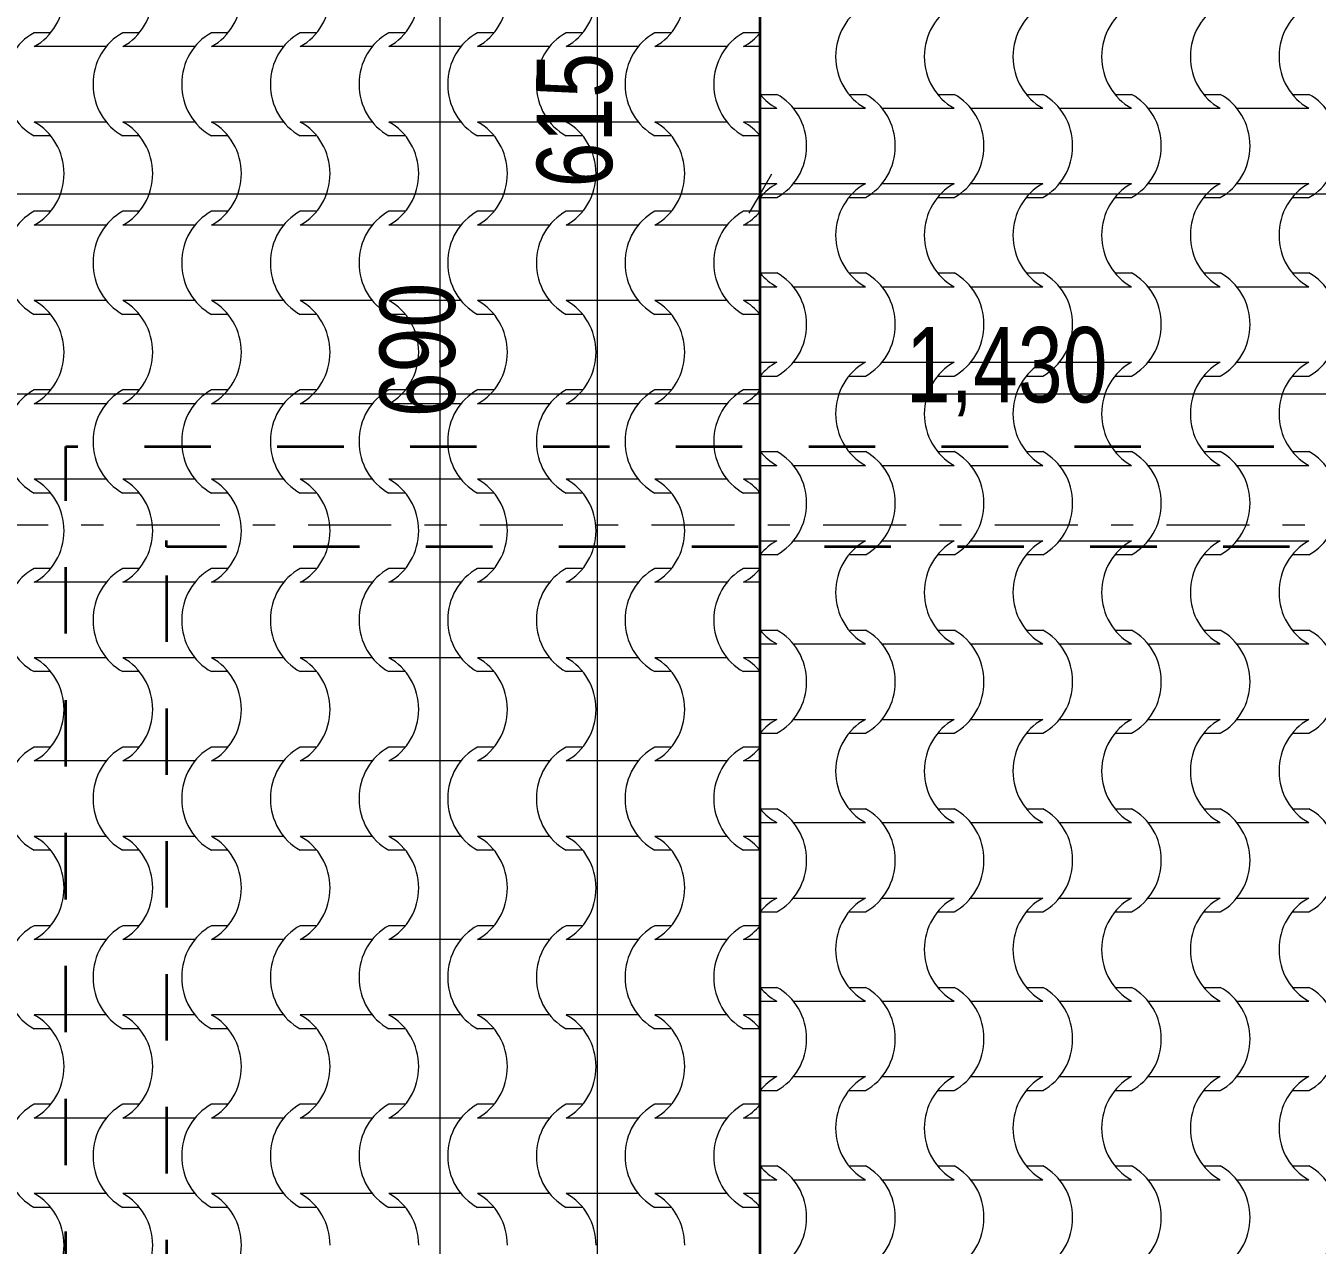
# Model space of a CAD drawing. Extents: x 1230 to 300706, y -1407 to 36108.
# Drawn here: x 244999 to 247057, y 9078 to 11020 of the extents above; entities that cross this region are included whole.
import ezdxf

# ---------------------------------------------------------------- set-up
doc = ezdxf.new("R2010")
doc.units = 0
doc.header["$LTSCALE"] = 5
doc.header["$MEASUREMENT"] = 0
doc.set_wipeout_variables(frame=1)
for name, pattern in [('- Двойно прекъснати линии', [1093.611073, 529.166651, -211.666656, 141.111112, -211.666656]), ('- Прекъснати линия', [423.333333, 211.666667, -211.666667]), ('Wipeout_Contour', [100000, 0, -100000])]:
    doc.linetypes.add(name, pattern=pattern)
for name, color, linetype, lineweight in [('1', 255, 'Continuous', 13), ('102', 254, 'Continuous', 15), ('41', 7, 'Continuous', 35), ('85', 254, 'Continuous', 20)]:
    doc.layers.add(name, color=color, linetype=linetype, lineweight=lineweight)
doc.layers.add('65', color=7, linetype='Continuous', lineweight=20, true_color=0x4e4e4e)
doc.styles.add('GENERATED_STYLE_6', font='Cambria Math.ttf')

# ---------------------------------------------------------------- blocks, each defined once
blk = doc.blocks.new('*X43')
at = {"layer": '102', "color": 254, "linetype": 'Continuous', "lineweight": 15}
for p, q in [((185.768, 175.675), (185.241, 175.675)), ((188.593, 175.675), (188.067, 175.675)), ((191.419, 175.675), (190.892, 175.675)), ((194.244, 175.675), (193.717, 175.675)), ((197.07, 175.675), (196.543, 175.675)), ((199.895, 175.675), (199.368, 175.675)), ((202.72, 175.675), (202.194, 175.675)), ((205.546, 175.675), (205.019, 175.675)), ((208.371, 175.675), (207.844, 175.675)), ((186.387, 175.235), (185.241, 175.235)), ((187.533, 175.235), (186.387, 175.235)), ((189.212, 175.235), (188.067, 175.235)), ((190.358, 175.235), (189.212, 175.235)), ((192.038, 175.235), (190.892, 175.235)), ((193.184, 175.235), (192.038, 175.235)), ((194.863, 175.235), (193.717, 175.235)), ((196.009, 175.235), (194.863, 175.235)), ((197.689, 175.235), (196.543, 175.235)), ((198.835, 175.235), (197.689, 175.235)), ((200.514, 175.235), (199.368, 175.235)), ((201.66, 175.235), (200.514, 175.235)), ((203.339, 175.235), (202.194, 175.235)), ((204.485, 175.235), (203.339, 175.235)), ((206.165, 175.235), (205.019, 175.235)), ((207.311, 175.235), (206.165, 175.235)), ((208.371, 175.235), (207.844, 175.235)), ((186.387, 172.83), (185.241, 172.83)), ((187.533, 172.83), (186.387, 172.83)), ((189.212, 172.83), (188.067, 172.83)), ((190.358, 172.83), (189.212, 172.83)), ((192.038, 172.83), (190.892, 172.83)), ((193.184, 172.83), (192.038, 172.83)), ((194.863, 172.83), (193.717, 172.83)), ((196.009, 172.83), (194.863, 172.83)), ((197.689, 172.83), (196.543, 172.83)), ((198.835, 172.83), (197.689, 172.83)), ((200.514, 172.83), (199.368, 172.83)), ((201.66, 172.83), (200.514, 172.83)), ((203.339, 172.83), (202.194, 172.83)), ((204.485, 172.83), (203.339, 172.83)), ((206.165, 172.83), (205.019, 172.83)), ((207.311, 172.83), (206.165, 172.83)), ((208.371, 172.83), (207.844, 172.83)), ((185.768, 172.39), (185.241, 172.39)), ((188.593, 172.39), (188.067, 172.39)), ((191.419, 172.39), (190.892, 172.39)), ((194.244, 172.39), (193.717, 172.39)), ((197.07, 172.39), (196.543, 172.39)), ((199.895, 172.39), (199.368, 172.39)), ((202.72, 172.39), (202.194, 172.39)), ((205.546, 172.39), (205.019, 172.39)), ((208.371, 172.39), (207.844, 172.39)), ((185.768, 169.985), (185.241, 169.985)), ((188.593, 169.985), (188.067, 169.985)), ((191.419, 169.985), (190.892, 169.985)), ((194.244, 169.985), (193.717, 169.985)), ((197.07, 169.985), (196.543, 169.985)), ((199.895, 169.985), (199.368, 169.985)), ((202.72, 169.985), (202.194, 169.985)), ((205.546, 169.985), (205.019, 169.985)), ((208.371, 169.985), (207.844, 169.985)), ((186.387, 169.545), (185.241, 169.545)), ((187.533, 169.545), (186.387, 169.545)), ((189.212, 169.545), (188.067, 169.545)), ((190.358, 169.545), (189.212, 169.545)), ((192.038, 169.545), (190.892, 169.545)), ((193.184, 169.545), (192.038, 169.545)), ((194.863, 169.545), (193.717, 169.545)), ((196.009, 169.545), (194.863, 169.545)), ((197.689, 169.545), (196.543, 169.545)), ((198.835, 169.545), (197.689, 169.545)), ((200.514, 169.545), (199.368, 169.545)), ((201.66, 169.545), (200.514, 169.545)), ((203.339, 169.545), (202.194, 169.545)), ((204.485, 169.545), (203.339, 169.545)), ((206.165, 169.545), (205.019, 169.545)), ((207.311, 169.545), (206.165, 169.545)), ((208.371, 169.545), (207.844, 169.545)), ((186.387, 167.14), (185.241, 167.14)), ((187.533, 167.14), (186.387, 167.14)), ((189.212, 167.14), (188.067, 167.14)), ((190.358, 167.14), (189.212, 167.14)), ((192.038, 167.14), (190.892, 167.14)), ((193.184, 167.14), (192.038, 167.14)), ((194.863, 167.14), (193.717, 167.14)), ((196.009, 167.14), (194.863, 167.14)), ((197.689, 167.14), (196.543, 167.14)), ((198.835, 167.14), (197.689, 167.14)), ((200.514, 167.14), (199.368, 167.14)), ((201.66, 167.14), (200.514, 167.14)), ((203.339, 167.14), (202.194, 167.14)), ((204.485, 167.14), (203.339, 167.14)), ((206.165, 167.14), (205.019, 167.14)), ((207.311, 167.14), (206.165, 167.14)), ((208.371, 167.14), (207.844, 167.14)), ((185.768, 166.7), (185.241, 166.7)), ((188.593, 166.7), (188.067, 166.7)), ((191.419, 166.7), (190.892, 166.7)), ((194.244, 166.7), (193.717, 166.7)), ((197.07, 166.7), (196.543, 166.7)), ((199.895, 166.7), (199.368, 166.7)), ((202.72, 166.7), (202.194, 166.7)), ((205.546, 166.7), (205.019, 166.7)), ((208.371, 166.7), (207.844, 166.7)), ((185.768, 164.295), (185.241, 164.295)), ((188.593, 164.295), (188.067, 164.295)), ((191.419, 164.295), (190.892, 164.295)), ((194.244, 164.295), (193.717, 164.295)), ((197.07, 164.295), (196.543, 164.295)), ((199.895, 164.295), (199.368, 164.295)), ((202.72, 164.295), (202.194, 164.295)), ((205.546, 164.295), (205.019, 164.295)), ((208.371, 164.295), (207.844, 164.295)), ((186.387, 163.855), (185.241, 163.855)), ((187.533, 163.855), (186.387, 163.855)), ((189.212, 163.855), (188.067, 163.855)), ((190.358, 163.855), (189.212, 163.855)), ((192.038, 163.855), (190.892, 163.855)), ((193.184, 163.855), (192.038, 163.855)), ((194.863, 163.855), (193.717, 163.855)), ((196.009, 163.855), (194.863, 163.855)), ((197.689, 163.855), (196.543, 163.855)), ((198.835, 163.855), (197.689, 163.855)), ((200.514, 163.855), (199.368, 163.855)), ((201.66, 163.855), (200.514, 163.855)), ((203.339, 163.855), (202.194, 163.855)), ((204.485, 163.855), (203.339, 163.855)), ((206.165, 163.855), (205.019, 163.855)), ((207.311, 163.855), (206.165, 163.855)), ((208.371, 163.855), (207.844, 163.855)), ((186.387, 161.451), (185.241, 161.451)), ((187.533, 161.451), (186.387, 161.451)), ((189.212, 161.451), (188.067, 161.451)), ((190.358, 161.451), (189.212, 161.451)), ((192.038, 161.451), (190.892, 161.451)), ((193.184, 161.451), (192.038, 161.451)), ((194.863, 161.451), (193.717, 161.451)), ((196.009, 161.451), (194.863, 161.451)), ((197.689, 161.451), (196.543, 161.451)), ((198.835, 161.451), (197.689, 161.451)), ((200.514, 161.451), (199.368, 161.451)), ((201.66, 161.451), (200.514, 161.451)), ((203.339, 161.451), (202.194, 161.451)), ((204.485, 161.451), (203.339, 161.451)), ((206.165, 161.451), (205.019, 161.451)), ((207.311, 161.451), (206.165, 161.451)), ((208.371, 161.451), (207.844, 161.451)), ((185.768, 161.011), (185.241, 161.011)), ((188.593, 161.011), (188.067, 161.011)), ((191.419, 161.011), (190.892, 161.011)), ((194.244, 161.011), (193.717, 161.011)), ((197.07, 161.011), (196.543, 161.011)), ((199.895, 161.011), (199.368, 161.011)), ((202.72, 161.011), (202.194, 161.011)), ((205.546, 161.011), (205.019, 161.011)), ((208.371, 161.011), (207.844, 161.011)), ((185.768, 158.606), (185.241, 158.606)), ((188.593, 158.606), (188.067, 158.606)), ((191.419, 158.606), (190.892, 158.606)), ((194.244, 158.606), (193.717, 158.606)), ((197.07, 158.606), (196.543, 158.606)), ((199.895, 158.606), (199.368, 158.606)), ((202.72, 158.606), (202.194, 158.606)), ((205.546, 158.606), (205.019, 158.606)), ((208.371, 158.606), (207.844, 158.606)), ((186.387, 158.166), (185.241, 158.166)), ((187.533, 158.166), (186.387, 158.166)), ((189.212, 158.166), (188.067, 158.166)), ((190.358, 158.166), (189.212, 158.166)), ((192.038, 158.166), (190.892, 158.166)), ((193.184, 158.166), (192.038, 158.166)), ((194.863, 158.166), (193.717, 158.166)), ((196.009, 158.166), (194.863, 158.166)), ((197.689, 158.166), (196.543, 158.166)), ((198.835, 158.166), (197.689, 158.166)), ((200.514, 158.166), (199.368, 158.166)), ((201.66, 158.166), (200.514, 158.166)), ((203.339, 158.166), (202.194, 158.166)), ((204.485, 158.166), (203.339, 158.166)), ((206.165, 158.166), (205.019, 158.166)), ((207.311, 158.166), (206.165, 158.166)), ((208.371, 158.166), (207.844, 158.166)), ((186.387, 155.761), (185.241, 155.761)), ((187.533, 155.761), (186.387, 155.761)), ((189.212, 155.761), (188.067, 155.761)), ((190.358, 155.761), (189.212, 155.761)), ((192.038, 155.761), (190.892, 155.761)), ((193.184, 155.761), (192.038, 155.761)), ((194.863, 155.761), (193.717, 155.761)), ((196.009, 155.761), (194.863, 155.761)), ((197.689, 155.761), (196.543, 155.761)), ((198.835, 155.761), (197.689, 155.761)), ((200.514, 155.761), (199.368, 155.761)), ((201.66, 155.761), (200.514, 155.761)), ((203.339, 155.761), (202.194, 155.761)), ((204.485, 155.761), (203.339, 155.761)), ((206.165, 155.761), (205.019, 155.761)), ((207.311, 155.761), (206.165, 155.761)), ((208.371, 155.761), (207.844, 155.761)), ((185.768, 155.321), (185.241, 155.321)), ((188.593, 155.321), (188.067, 155.321)), ((191.419, 155.321), (190.892, 155.321)), ((194.244, 155.321), (193.717, 155.321)), ((197.07, 155.321), (196.543, 155.321)), ((199.895, 155.321), (199.368, 155.321)), ((202.72, 155.321), (202.194, 155.321)), ((205.546, 155.321), (205.019, 155.321)), ((208.371, 155.321), (207.844, 155.321)), ((185.768, 152.916), (185.241, 152.916)), ((188.593, 152.916), (188.067, 152.916)), ((191.419, 152.916), (190.892, 152.916)), ((194.244, 152.916), (193.717, 152.916)), ((197.07, 152.916), (196.543, 152.916)), ((199.895, 152.916), (199.368, 152.916)), ((202.72, 152.916), (202.194, 152.916)), ((205.546, 152.916), (205.019, 152.916)), ((208.371, 152.916), (207.844, 152.916)), ((186.387, 152.476), (185.241, 152.476)), ((187.533, 152.476), (186.387, 152.476)), ((189.212, 152.476), (188.067, 152.476)), ((190.358, 152.476), (189.212, 152.476)), ((192.038, 152.476), (190.892, 152.476)), ((193.184, 152.476), (192.038, 152.476)), ((194.863, 152.476), (193.717, 152.476)), ((196.009, 152.476), (194.863, 152.476)), ((197.689, 152.476), (196.543, 152.476)), ((198.835, 152.476), (197.689, 152.476)), ((200.514, 152.476), (199.368, 152.476)), ((201.66, 152.476), (200.514, 152.476)), ((203.339, 152.476), (202.194, 152.476)), ((204.485, 152.476), (203.339, 152.476)), ((206.165, 152.476), (205.019, 152.476)), ((207.311, 152.476), (206.165, 152.476)), ((208.371, 152.476), (207.844, 152.476)), ((186.387, 150.071), (185.241, 150.071)), ((187.533, 150.071), (186.387, 150.071)), ((189.212, 150.071), (188.067, 150.071)), ((190.358, 150.071), (189.212, 150.071)), ((192.038, 150.071), (190.892, 150.071)), ((193.184, 150.071), (192.038, 150.071)), ((194.863, 150.071), (193.717, 150.071)), ((196.009, 150.071), (194.863, 150.071)), ((197.689, 150.071), (196.543, 150.071)), ((198.835, 150.071), (197.689, 150.071)), ((200.514, 150.071), (199.368, 150.071)), ((201.66, 150.071), (200.514, 150.071)), ((203.339, 150.071), (202.194, 150.071)), ((204.485, 150.071), (203.339, 150.071)), ((206.165, 150.071), (205.019, 150.071)), ((207.311, 150.071), (206.165, 150.071)), ((208.371, 150.071), (207.844, 150.071)), ((185.768, 149.631), (185.241, 149.631)), ((188.593, 149.631), (188.067, 149.631)), ((191.419, 149.631), (190.892, 149.631)), ((194.244, 149.631), (193.717, 149.631)), ((197.07, 149.631), (196.543, 149.631)), ((199.895, 149.631), (199.368, 149.631)), ((202.72, 149.631), (202.194, 149.631)), ((205.546, 149.631), (205.019, 149.631)), ((208.371, 149.631), (207.844, 149.631)), ((185.768, 147.227), (185.241, 147.227)), ((188.593, 147.227), (188.067, 147.227)), ((191.419, 147.227), (190.892, 147.227)), ((194.244, 147.227), (193.717, 147.227)), ((197.07, 147.227), (196.543, 147.227)), ((199.895, 147.227), (199.368, 147.227)), ((202.72, 147.227), (202.194, 147.227)), ((205.546, 147.227), (205.019, 147.227)), ((208.371, 147.227), (207.844, 147.227)), ((186.387, 146.787), (185.241, 146.787)), ((187.533, 146.787), (186.387, 146.787)), ((189.212, 146.787), (188.067, 146.787)), ((190.358, 146.787), (189.212, 146.787)), ((192.038, 146.787), (190.892, 146.787)), ((193.184, 146.787), (192.038, 146.787)), ((194.863, 146.787), (193.717, 146.787)), ((196.009, 146.787), (194.863, 146.787)), ((197.689, 146.787), (196.543, 146.787)), ((198.835, 146.787), (197.689, 146.787)), ((200.514, 146.787), (199.368, 146.787)), ((201.66, 146.787), (200.514, 146.787)), ((203.339, 146.787), (202.194, 146.787)), ((204.485, 146.787), (203.339, 146.787)), ((206.165, 146.787), (205.019, 146.787)), ((207.311, 146.787), (206.165, 146.787)), ((208.371, 146.787), (207.844, 146.787)), ((186.387, 144.382), (185.241, 144.382)), ((187.533, 144.382), (186.387, 144.382)), ((189.212, 144.382), (188.067, 144.382)), ((190.358, 144.382), (189.212, 144.382)), ((192.038, 144.382), (190.892, 144.382)), ((193.184, 144.382), (192.038, 144.382)), ((194.863, 144.382), (193.717, 144.382)), ((196.009, 144.382), (194.863, 144.382)), ((197.689, 144.382), (196.543, 144.382)), ((198.835, 144.382), (197.689, 144.382)), ((200.514, 144.382), (199.368, 144.382)), ((201.66, 144.382), (200.514, 144.382)), ((203.339, 144.382), (202.194, 144.382)), ((204.485, 144.382), (203.339, 144.382)), ((206.165, 144.382), (205.019, 144.382)), ((207.311, 144.382), (206.165, 144.382)), ((208.371, 144.382), (207.844, 144.382)), ((185.768, 143.942), (185.241, 143.942)), ((188.593, 143.942), (188.067, 143.942)), ((191.419, 143.942), (190.892, 143.942)), ((194.244, 143.942), (193.717, 143.942)), ((197.07, 143.942), (196.543, 143.942)), ((199.895, 143.942), (199.368, 143.942)), ((202.72, 143.942), (202.194, 143.942)), ((205.546, 143.942), (205.019, 143.942)), ((208.371, 143.942), (207.844, 143.942)), ((185.768, 141.537), (185.241, 141.537)), ((188.593, 141.537), (188.067, 141.537)), ((191.419, 141.537), (190.892, 141.537)), ((194.244, 141.537), (193.717, 141.537)), ((197.07, 141.537), (196.543, 141.537)), ((199.895, 141.537), (199.368, 141.537)), ((202.72, 141.537), (202.194, 141.537)), ((205.546, 141.537), (205.019, 141.537)), ((208.371, 141.537), (207.844, 141.537)), ((186.387, 141.097), (185.241, 141.097)), ((187.533, 141.097), (186.387, 141.097)), ((189.212, 141.097), (188.067, 141.097)), ((190.358, 141.097), (189.212, 141.097)), ((192.038, 141.097), (190.892, 141.097)), ((193.184, 141.097), (192.038, 141.097)), ((194.863, 141.097), (193.717, 141.097)), ((196.009, 141.097), (194.863, 141.097)), ((197.689, 141.097), (196.543, 141.097)), ((198.835, 141.097), (197.689, 141.097)), ((200.514, 141.097), (199.368, 141.097)), ((201.66, 141.097), (200.514, 141.097)), ((203.339, 141.097), (202.194, 141.097)), ((204.485, 141.097), (203.339, 141.097)), ((206.165, 141.097), (205.019, 141.097)), ((207.311, 141.097), (206.165, 141.097)), ((208.371, 141.097), (207.844, 141.097)), ((186.387, 138.692), (185.241, 138.692)), ((187.533, 138.692), (186.387, 138.692)), ((189.212, 138.692), (188.067, 138.692)), ((190.358, 138.692), (189.212, 138.692)), ((192.038, 138.692), (190.892, 138.692)), ((193.184, 138.692), (192.038, 138.692)), ((194.863, 138.692), (193.717, 138.692)), ((196.009, 138.692), (194.863, 138.692)), ((197.689, 138.692), (196.543, 138.692)), ((198.835, 138.692), (197.689, 138.692)), ((200.514, 138.692), (199.368, 138.692)), ((201.66, 138.692), (200.514, 138.692)), ((203.339, 138.692), (202.194, 138.692)), ((204.485, 138.692), (203.339, 138.692)), ((206.165, 138.692), (205.019, 138.692)), ((207.311, 138.692), (206.165, 138.692)), ((208.371, 138.692), (207.844, 138.692)), ((185.768, 138.252), (185.241, 138.252)), ((188.593, 138.252), (188.067, 138.252)), ((191.419, 138.252), (190.892, 138.252)), ((194.244, 138.252), (193.717, 138.252)), ((197.07, 138.252), (196.543, 138.252)), ((199.895, 138.252), (199.368, 138.252)), ((202.72, 138.252), (202.194, 138.252)), ((205.546, 138.252), (205.019, 138.252)), ((208.371, 138.252), (207.844, 138.252))]:
    blk.add_line(p, q, dxfattribs=at)
for centre, major_axis, start_param, end_param in [((184.453, 176.883), (0, 1.849), 3.612631, 4.709413), ((187.278, 176.883), (0, 1.849), 3.612631, 4.709413), ((190.103, 176.883), (0, 1.849), 3.612631, 4.709413), ((192.929, 176.883), (0, 1.849), 3.612631, 4.709413), ((195.754, 176.883), (0, 1.849), 3.612631, 4.709413), ((198.58, 176.883), (0, 1.849), 3.612631, 4.709413), ((201.405, 176.883), (0, 1.849), 3.612631, 4.709413), ((204.23, 176.883), (0, 1.849), 3.612631, 4.709413), ((186.018, 174.032), (0, 1.839), 0.466079, 2.675513), ((188.843, 174.032), (0, 1.839), 0.466079, 2.675513), ((191.668, 174.032), (0, 1.839), 0.466079, 2.675513), ((194.494, 174.032), (0, 1.839), 0.466079, 2.675513), ((197.319, 174.032), (0, 1.839), 0.466079, 2.675513), ((200.145, 174.032), (0, 1.839), 0.466079, 2.675513), ((202.97, 174.032), (0, 1.839), 0.466079, 2.675513), ((205.795, 174.032), (0, 1.839), 0.466079, 2.675513), ((208.621, 174.032), (0, 1.839), 0.466079, 2.675513), ((207.056, 176.883), (0, 1.849), 3.612631, 4.000333), ((184.453, 171.182), (0, 1.849), 4.715365, 5.812147), ((187.278, 171.182), (0, 1.849), 4.715365, 5.812147), ((190.103, 171.182), (0, 1.849), 4.715365, 5.812147), ((192.929, 171.182), (0, 1.849), 4.715365, 5.812147), ((195.754, 171.182), (0, 1.849), 4.715365, 5.812147), ((198.58, 171.182), (0, 1.849), 4.715365, 5.812147), ((201.405, 171.182), (0, 1.849), 4.715365, 5.812147), ((204.23, 171.182), (0, 1.849), 4.715365, 5.812147), ((207.056, 171.182), (0, 1.849), 5.424445, 5.812147), ((184.453, 171.193), (0, 1.849), 3.612631, 4.709413), ((187.278, 171.193), (0, 1.849), 3.612631, 4.709413), ((190.103, 171.193), (0, 1.849), 3.612631, 4.709413), ((192.929, 171.193), (0, 1.849), 3.612631, 4.709413), ((195.754, 171.193), (0, 1.849), 3.612631, 4.709413), ((198.58, 171.193), (0, 1.849), 3.612631, 4.709413), ((201.405, 171.193), (0, 1.849), 3.612631, 4.709413), ((204.23, 171.193), (0, 1.849), 3.612631, 4.709413), ((186.018, 168.343), (0, 1.839), 0.466079, 2.675513), ((188.843, 168.343), (0, 1.839), 0.466079, 2.675513), ((191.668, 168.343), (0, 1.839), 0.466079, 2.675513), ((194.494, 168.343), (0, 1.839), 0.466079, 2.675513), ((197.319, 168.343), (0, 1.839), 0.466079, 2.675513), ((200.145, 168.343), (0, 1.839), 0.466079, 2.675513), ((202.97, 168.343), (0, 1.839), 0.466079, 2.675513), ((205.795, 168.343), (0, 1.839), 0.466079, 2.675513), ((208.621, 168.343), (0, 1.839), 0.466079, 2.675513), ((207.056, 171.193), (0, 1.849), 3.612631, 4.000334), ((184.453, 165.492), (0, 1.849), 4.715365, 5.812147), ((187.278, 165.492), (0, 1.849), 4.715365, 5.812147), ((190.103, 165.492), (0, 1.849), 4.715365, 5.812147), ((192.929, 165.492), (0, 1.849), 4.715365, 5.812147), ((195.754, 165.492), (0, 1.849), 4.715365, 5.812147), ((198.58, 165.492), (0, 1.849), 4.715365, 5.812147), ((201.405, 165.492), (0, 1.849), 4.715365, 5.812147), ((204.23, 165.492), (0, 1.849), 4.715365, 5.812147), ((207.056, 165.492), (0, 1.849), 5.424444, 5.812147), ((184.453, 165.503), (0, 1.849), 3.612631, 4.709413), ((187.278, 165.503), (0, 1.849), 3.612631, 4.709413), ((190.103, 165.503), (0, 1.849), 3.612631, 4.709413), ((192.929, 165.503), (0, 1.849), 3.612631, 4.709413), ((195.754, 165.503), (0, 1.849), 3.612631, 4.709413), ((198.58, 165.503), (0, 1.849), 3.612631, 4.709413), ((201.405, 165.503), (0, 1.849), 3.612631, 4.709413), ((204.23, 165.503), (0, 1.849), 3.612631, 4.709413), ((186.018, 162.653), (0, 1.839), 0.466079, 2.675513), ((188.843, 162.653), (0, 1.839), 0.466079, 2.675513), ((191.668, 162.653), (0, 1.839), 0.466079, 2.675513), ((194.494, 162.653), (0, 1.839), 0.466079, 2.675513), ((197.319, 162.653), (0, 1.839), 0.466079, 2.675513), ((200.145, 162.653), (0, 1.839), 0.466079, 2.675513), ((202.97, 162.653), (0, 1.839), 0.466079, 2.675513), ((205.795, 162.653), (0, 1.839), 0.466079, 2.675513), ((208.621, 162.653), (0, 1.839), 0.466079, 2.675513), ((207.056, 165.503), (0, 1.849), 3.612631, 4.000334), ((184.453, 159.803), (0, 1.849), 4.715365, 5.812147), ((187.278, 159.803), (0, 1.849), 4.715365, 5.812147), ((190.103, 159.803), (0, 1.849), 4.715365, 5.812147), ((192.929, 159.803), (0, 1.849), 4.715365, 5.812147), ((195.754, 159.803), (0, 1.849), 4.715365, 5.812147), ((198.58, 159.803), (0, 1.849), 4.715365, 5.812147), ((201.405, 159.803), (0, 1.849), 4.715365, 5.812147), ((204.23, 159.803), (0, 1.849), 4.715365, 5.812147), ((207.056, 159.803), (0, 1.849), 5.424443, 5.812147), ((184.453, 159.814), (0, 1.849), 3.612631, 4.709413), ((187.278, 159.814), (0, 1.849), 3.612631, 4.709413), ((190.103, 159.814), (0, 1.849), 3.612631, 4.709413), ((192.929, 159.814), (0, 1.849), 3.612631, 4.709413), ((195.754, 159.814), (0, 1.849), 3.612631, 4.709413), ((198.58, 159.814), (0, 1.849), 3.612631, 4.709413), ((201.405, 159.814), (0, 1.849), 3.612631, 4.709413), ((204.23, 159.814), (0, 1.849), 3.612631, 4.709413), ((186.018, 156.963), (0, 1.839), 0.466079, 2.675513), ((188.843, 156.963), (0, 1.839), 0.466079, 2.675513), ((191.668, 156.963), (0, 1.839), 0.466079, 2.675513), ((194.494, 156.963), (0, 1.839), 0.466079, 2.675513), ((197.319, 156.963), (0, 1.839), 0.466079, 2.675513), ((200.145, 156.963), (0, 1.839), 0.466079, 2.675513), ((202.97, 156.963), (0, 1.839), 0.466079, 2.675513), ((205.795, 156.963), (0, 1.839), 0.466079, 2.675513), ((208.621, 156.963), (0, 1.839), 0.466079, 2.675513), ((207.056, 159.814), (0, 1.849), 3.612631, 4.000335), ((184.453, 154.113), (0, 1.849), 4.715365, 5.812147), ((187.278, 154.113), (0, 1.849), 4.715365, 5.812147), ((190.103, 154.113), (0, 1.849), 4.715365, 5.812147), ((192.929, 154.113), (0, 1.849), 4.715365, 5.812147), ((195.754, 154.113), (0, 1.849), 4.715365, 5.812147), ((198.58, 154.113), (0, 1.849), 4.715365, 5.812147), ((201.405, 154.113), (0, 1.849), 4.715365, 5.812147), ((204.23, 154.113), (0, 1.849), 4.715365, 5.812147), ((207.056, 154.113), (0, 1.849), 5.424442, 5.812147), ((184.453, 154.124), (0, 1.849), 3.612631, 4.709413), ((187.278, 154.124), (0, 1.849), 3.612631, 4.709413), ((190.103, 154.124), (0, 1.849), 3.612631, 4.709413), ((192.929, 154.124), (0, 1.849), 3.612631, 4.709413), ((195.754, 154.124), (0, 1.849), 3.612631, 4.709413), ((198.58, 154.124), (0, 1.849), 3.612631, 4.709413), ((201.405, 154.124), (0, 1.849), 3.612631, 4.709413), ((204.23, 154.124), (0, 1.849), 3.612631, 4.709413), ((186.018, 151.274), (0, 1.839), 0.466079, 2.675513), ((188.843, 151.274), (0, 1.839), 0.466079, 2.675513), ((191.668, 151.274), (0, 1.839), 0.466079, 2.675513), ((194.494, 151.274), (0, 1.839), 0.466079, 2.675513), ((197.319, 151.274), (0, 1.839), 0.466079, 2.675513), ((200.145, 151.274), (0, 1.839), 0.466079, 2.675513), ((202.97, 151.274), (0, 1.839), 0.466079, 2.675513), ((205.795, 151.274), (0, 1.839), 0.466079, 2.675513), ((208.621, 151.274), (0, 1.839), 0.466079, 2.675513), ((207.056, 154.124), (0, 1.849), 3.612631, 4.000336), ((184.453, 148.424), (0, 1.849), 4.715365, 5.812147), ((187.278, 148.424), (0, 1.849), 4.715365, 5.812147), ((190.103, 148.424), (0, 1.849), 4.715365, 5.812147), ((192.929, 148.424), (0, 1.849), 4.715365, 5.812147), ((195.754, 148.424), (0, 1.849), 4.715365, 5.812147), ((198.58, 148.424), (0, 1.849), 4.715365, 5.812147), ((201.405, 148.424), (0, 1.849), 4.715365, 5.812147), ((204.23, 148.424), (0, 1.849), 4.715365, 5.812147), ((207.056, 148.424), (0, 1.849), 5.424441, 5.812147), ((184.453, 148.435), (0, 1.849), 3.612631, 4.709413), ((187.278, 148.435), (0, 1.849), 3.612631, 4.709413), ((190.103, 148.435), (0, 1.849), 3.612631, 4.709413), ((192.929, 148.435), (0, 1.849), 3.612631, 4.709413), ((195.754, 148.435), (0, 1.849), 3.612631, 4.709413), ((198.58, 148.435), (0, 1.849), 3.612631, 4.709413), ((201.405, 148.435), (0, 1.849), 3.612631, 4.709413), ((204.23, 148.435), (0, 1.849), 3.612631, 4.709413), ((186.018, 145.584), (0, 1.839), 0.466079, 2.675513), ((188.843, 145.584), (0, 1.839), 0.466079, 2.675513), ((191.668, 145.584), (0, 1.839), 0.466079, 2.675513), ((194.494, 145.584), (0, 1.839), 0.466079, 2.675513), ((197.319, 145.584), (0, 1.839), 0.466079, 2.675513), ((200.145, 145.584), (0, 1.839), 0.466079, 2.675513), ((202.97, 145.584), (0, 1.839), 0.466079, 2.675513), ((205.795, 145.584), (0, 1.839), 0.466079, 2.675513), ((208.621, 145.584), (0, 1.839), 0.466079, 2.675513), ((207.056, 148.435), (0, 1.849), 3.612631, 4.000337), ((184.453, 142.734), (0, 1.849), 4.715365, 5.812147), ((187.278, 142.734), (0, 1.849), 4.715365, 5.812147), ((190.103, 142.734), (0, 1.849), 4.715365, 5.812147), ((192.929, 142.734), (0, 1.849), 4.715365, 5.812147), ((195.754, 142.734), (0, 1.849), 4.715365, 5.812147), ((198.58, 142.734), (0, 1.849), 4.715365, 5.812147), ((201.405, 142.734), (0, 1.849), 4.715365, 5.812147), ((204.23, 142.734), (0, 1.849), 4.715365, 5.812147), ((207.056, 142.734), (0, 1.849), 5.42444, 5.812147), ((184.453, 142.745), (0, 1.849), 3.612631, 4.709413), ((187.278, 142.745), (0, 1.849), 3.612631, 4.709413), ((190.103, 142.745), (0, 1.849), 3.612631, 4.709413), ((192.929, 142.745), (0, 1.849), 3.612631, 4.709413), ((195.754, 142.745), (0, 1.849), 3.612631, 4.709413), ((198.58, 142.745), (0, 1.849), 3.612631, 4.709413), ((201.405, 142.745), (0, 1.849), 3.612631, 4.709413), ((204.23, 142.745), (0, 1.849), 3.612631, 4.709413), ((186.018, 139.895), (0, 1.839), 0.466079, 2.675513), ((188.843, 139.895), (0, 1.839), 0.466079, 2.675513), ((191.668, 139.895), (0, 1.839), 0.466079, 2.675513), ((194.494, 139.895), (0, 1.839), 0.466079, 2.675513), ((197.319, 139.895), (0, 1.839), 0.466079, 2.675513), ((200.145, 139.895), (0, 1.839), 0.466079, 2.675513), ((202.97, 139.895), (0, 1.839), 0.466079, 2.675513), ((205.795, 139.895), (0, 1.839), 0.466079, 2.675513), ((208.621, 139.895), (0, 1.839), 0.466079, 2.675513), ((207.056, 142.745), (0, 1.849), 3.612631, 4.000338), ((184.453, 137.044), (0, 1.849), 4.715365, 5.812147), ((187.278, 137.044), (0, 1.849), 4.715365, 5.812147), ((190.103, 137.044), (0, 1.849), 4.715365, 5.812147), ((192.929, 137.044), (0, 1.849), 4.715365, 5.812147), ((195.754, 137.044), (0, 1.849), 4.715365, 5.812147), ((198.58, 137.044), (0, 1.849), 4.715365, 5.812147), ((201.405, 137.044), (0, 1.849), 4.715365, 5.812147), ((204.23, 137.044), (0, 1.849), 4.715365, 5.812147), ((207.056, 137.044), (0, 1.849), 5.424439, 5.812147), ((184.453, 137.055), (0, 1.849), 3.612631, 4.709413), ((187.278, 137.055), (0, 1.849), 3.612631, 4.709413), ((190.103, 137.055), (0, 1.849), 3.612631, 4.709413)]:
    blk.add_ellipse(centre, major_axis=major_axis, ratio=0.939693, start_param=start_param, end_param=end_param, dxfattribs=at)
blk = doc.blocks.new('*X44')
at = {"layer": '102', "color": 254, "linetype": 'Continuous', "lineweight": 15}
for p, q in [((208.371, 173.711), (208.898, 173.711)), ((211.197, 173.711), (211.724, 173.711)), ((214.022, 173.711), (214.549, 173.711)), ((216.848, 173.711), (217.374, 173.711)), ((219.673, 173.711), (220.2, 173.711)), ((222.498, 173.711), (223.025, 173.711)), ((225.324, 173.711), (225.851, 173.711)), ((208.371, 173.271), (208.898, 173.271)), ((209.432, 173.271), (210.578, 173.271)), ((210.578, 173.271), (211.724, 173.271)), ((212.257, 173.271), (213.403, 173.271)), ((213.403, 173.271), (214.549, 173.271)), ((215.083, 173.271), (216.229, 173.271)), ((216.229, 173.271), (217.374, 173.271)), ((217.908, 173.271), (219.054, 173.271)), ((219.054, 173.271), (220.2, 173.271)), ((220.734, 173.271), (221.879, 173.271)), ((221.879, 173.271), (223.025, 173.271)), ((223.559, 173.271), (224.705, 173.271)), ((224.705, 173.271), (225.851, 173.271)), ((208.371, 170.866), (208.898, 170.866)), ((209.432, 170.866), (210.578, 170.866)), ((210.578, 170.866), (211.724, 170.866)), ((212.257, 170.866), (213.403, 170.866)), ((213.403, 170.866), (214.549, 170.866)), ((215.083, 170.866), (216.229, 170.866)), ((216.229, 170.866), (217.374, 170.866)), ((217.908, 170.866), (219.054, 170.866)), ((219.054, 170.866), (220.2, 170.866)), ((220.734, 170.866), (221.879, 170.866)), ((221.879, 170.866), (223.025, 170.866)), ((223.559, 170.866), (224.705, 170.866)), ((224.705, 170.866), (225.851, 170.866)), ((208.371, 170.426), (208.898, 170.426)), ((211.197, 170.426), (211.724, 170.426)), ((214.022, 170.426), (214.549, 170.426)), ((216.848, 170.426), (217.374, 170.426)), ((219.673, 170.426), (220.2, 170.426)), ((222.498, 170.426), (223.025, 170.426)), ((225.324, 170.426), (225.851, 170.426)), ((208.371, 168.021), (208.898, 168.021)), ((211.197, 168.021), (211.724, 168.021)), ((214.022, 168.021), (214.549, 168.021)), ((216.848, 168.021), (217.374, 168.021)), ((219.673, 168.021), (220.2, 168.021)), ((222.498, 168.021), (223.025, 168.021)), ((225.324, 168.021), (225.851, 168.021)), ((208.371, 167.581), (208.898, 167.581)), ((209.432, 167.581), (210.578, 167.581)), ((210.578, 167.581), (211.724, 167.581)), ((212.257, 167.581), (213.403, 167.581)), ((213.403, 167.581), (214.549, 167.581)), ((215.083, 167.581), (216.229, 167.581)), ((216.229, 167.581), (217.374, 167.581)), ((217.908, 167.581), (219.054, 167.581)), ((219.054, 167.581), (220.2, 167.581)), ((220.734, 167.581), (221.879, 167.581)), ((221.879, 167.581), (223.025, 167.581)), ((223.559, 167.581), (224.705, 167.581)), ((224.705, 167.581), (225.851, 167.581)), ((208.371, 165.176), (208.898, 165.176)), ((209.432, 165.176), (210.578, 165.176)), ((210.578, 165.176), (211.724, 165.176)), ((212.257, 165.176), (213.403, 165.176)), ((213.403, 165.176), (214.549, 165.176)), ((215.083, 165.176), (216.229, 165.176)), ((216.229, 165.176), (217.374, 165.176)), ((217.908, 165.176), (219.054, 165.176)), ((219.054, 165.176), (220.2, 165.176)), ((220.734, 165.176), (221.879, 165.176)), ((221.879, 165.176), (223.025, 165.176)), ((223.559, 165.176), (224.705, 165.176)), ((224.705, 165.176), (225.851, 165.176)), ((208.371, 164.736), (208.898, 164.736)), ((211.197, 164.736), (211.724, 164.736)), ((214.022, 164.736), (214.549, 164.736)), ((216.848, 164.736), (217.374, 164.736)), ((219.673, 164.736), (220.2, 164.736)), ((222.498, 164.736), (223.025, 164.736)), ((225.324, 164.736), (225.851, 164.736)), ((208.371, 162.332), (208.898, 162.332)), ((211.197, 162.332), (211.724, 162.332)), ((214.022, 162.332), (214.549, 162.332)), ((216.848, 162.332), (217.374, 162.332)), ((219.673, 162.332), (220.2, 162.332)), ((222.498, 162.332), (223.025, 162.332)), ((225.324, 162.332), (225.851, 162.332)), ((208.371, 161.892), (208.898, 161.892)), ((209.432, 161.892), (210.578, 161.892)), ((210.578, 161.892), (211.724, 161.892)), ((212.257, 161.892), (213.403, 161.892)), ((213.403, 161.892), (214.549, 161.892)), ((215.083, 161.892), (216.229, 161.892)), ((216.229, 161.892), (217.374, 161.892)), ((217.908, 161.892), (219.054, 161.892)), ((219.054, 161.892), (220.2, 161.892)), ((220.734, 161.892), (221.879, 161.892)), ((221.879, 161.892), (223.025, 161.892)), ((223.559, 161.892), (224.705, 161.892)), ((224.705, 161.892), (225.851, 161.892)), ((208.371, 159.487), (208.898, 159.487)), ((209.432, 159.487), (210.578, 159.487)), ((210.578, 159.487), (211.724, 159.487)), ((212.257, 159.487), (213.403, 159.487)), ((213.403, 159.487), (214.549, 159.487)), ((215.083, 159.487), (216.229, 159.487)), ((216.229, 159.487), (217.374, 159.487)), ((217.908, 159.487), (219.054, 159.487)), ((219.054, 159.487), (220.2, 159.487)), ((220.734, 159.487), (221.879, 159.487)), ((221.879, 159.487), (223.025, 159.487)), ((223.559, 159.487), (224.705, 159.487)), ((224.705, 159.487), (225.851, 159.487)), ((208.371, 159.047), (208.898, 159.047)), ((211.197, 159.047), (211.724, 159.047)), ((214.022, 159.047), (214.549, 159.047)), ((216.848, 159.047), (217.374, 159.047)), ((219.673, 159.047), (220.2, 159.047)), ((222.498, 159.047), (223.025, 159.047)), ((225.324, 159.047), (225.851, 159.047)), ((208.371, 156.642), (208.898, 156.642)), ((211.197, 156.642), (211.724, 156.642)), ((214.022, 156.642), (214.549, 156.642)), ((216.848, 156.642), (217.374, 156.642)), ((219.673, 156.642), (220.2, 156.642)), ((222.498, 156.642), (223.025, 156.642)), ((225.324, 156.642), (225.851, 156.642)), ((208.371, 156.202), (208.898, 156.202)), ((209.432, 156.202), (210.578, 156.202)), ((210.578, 156.202), (211.724, 156.202)), ((212.257, 156.202), (213.403, 156.202)), ((213.403, 156.202), (214.549, 156.202)), ((215.083, 156.202), (216.229, 156.202)), ((216.229, 156.202), (217.374, 156.202)), ((217.908, 156.202), (219.054, 156.202)), ((219.054, 156.202), (220.2, 156.202)), ((220.734, 156.202), (221.879, 156.202)), ((221.879, 156.202), (223.025, 156.202)), ((223.559, 156.202), (224.705, 156.202)), ((224.705, 156.202), (225.851, 156.202)), ((208.371, 153.797), (208.898, 153.797)), ((209.432, 153.797), (210.578, 153.797)), ((210.578, 153.797), (211.724, 153.797)), ((212.257, 153.797), (213.403, 153.797)), ((213.403, 153.797), (214.549, 153.797)), ((215.083, 153.797), (216.229, 153.797)), ((216.229, 153.797), (217.374, 153.797)), ((217.908, 153.797), (219.054, 153.797)), ((219.054, 153.797), (220.2, 153.797)), ((220.734, 153.797), (221.879, 153.797)), ((221.879, 153.797), (223.025, 153.797)), ((223.559, 153.797), (224.705, 153.797)), ((224.705, 153.797), (225.851, 153.797)), ((208.371, 153.357), (208.898, 153.357)), ((211.197, 153.357), (211.724, 153.357)), ((214.022, 153.357), (214.549, 153.357)), ((216.848, 153.357), (217.374, 153.357)), ((219.673, 153.357), (220.2, 153.357)), ((222.498, 153.357), (223.025, 153.357)), ((225.324, 153.357), (225.851, 153.357)), ((208.371, 150.952), (208.898, 150.952)), ((211.197, 150.952), (211.724, 150.952)), ((214.022, 150.952), (214.549, 150.952)), ((216.848, 150.952), (217.374, 150.952)), ((219.673, 150.952), (220.2, 150.952)), ((222.498, 150.952), (223.025, 150.952)), ((225.324, 150.952), (225.851, 150.952)), ((208.371, 150.512), (208.898, 150.512)), ((209.432, 150.512), (210.578, 150.512)), ((210.578, 150.512), (211.724, 150.512)), ((212.257, 150.512), (213.403, 150.512)), ((213.403, 150.512), (214.549, 150.512)), ((215.083, 150.512), (216.229, 150.512)), ((216.229, 150.512), (217.374, 150.512)), ((217.908, 150.512), (219.054, 150.512)), ((219.054, 150.512), (220.2, 150.512)), ((220.734, 150.512), (221.879, 150.512)), ((221.879, 150.512), (223.025, 150.512)), ((223.559, 150.512), (224.705, 150.512)), ((224.705, 150.512), (225.851, 150.512)), ((208.371, 148.108), (208.898, 148.108)), ((209.432, 148.108), (210.578, 148.108)), ((210.578, 148.108), (211.724, 148.108)), ((212.257, 148.108), (213.403, 148.108)), ((213.403, 148.108), (214.549, 148.108)), ((215.083, 148.108), (216.229, 148.108)), ((216.229, 148.108), (217.374, 148.108)), ((217.908, 148.108), (219.054, 148.108)), ((219.054, 148.108), (220.2, 148.108)), ((220.734, 148.108), (221.879, 148.108)), ((221.879, 148.108), (223.025, 148.108)), ((223.559, 148.108), (224.705, 148.108)), ((224.705, 148.108), (225.851, 148.108)), ((208.371, 147.668), (208.898, 147.668)), ((211.197, 147.668), (211.724, 147.668)), ((214.022, 147.668), (214.549, 147.668)), ((216.848, 147.668), (217.374, 147.668)), ((219.673, 147.668), (220.2, 147.668)), ((222.498, 147.668), (223.025, 147.668)), ((225.324, 147.668), (225.851, 147.668)), ((208.371, 145.263), (208.898, 145.263)), ((211.197, 145.263), (211.724, 145.263)), ((214.022, 145.263), (214.549, 145.263)), ((216.848, 145.263), (217.374, 145.263)), ((219.673, 145.263), (220.2, 145.263)), ((222.498, 145.263), (223.025, 145.263)), ((225.324, 145.263), (225.851, 145.263)), ((208.371, 144.823), (208.898, 144.823)), ((209.432, 144.823), (210.578, 144.823)), ((210.578, 144.823), (211.724, 144.823)), ((212.257, 144.823), (213.403, 144.823)), ((213.403, 144.823), (214.549, 144.823)), ((215.083, 144.823), (216.229, 144.823)), ((216.229, 144.823), (217.374, 144.823)), ((217.908, 144.823), (219.054, 144.823)), ((219.054, 144.823), (220.2, 144.823)), ((220.734, 144.823), (221.879, 144.823)), ((221.879, 144.823), (223.025, 144.823)), ((223.559, 144.823), (224.705, 144.823)), ((224.705, 144.823), (225.851, 144.823)), ((208.371, 142.418), (208.898, 142.418)), ((209.432, 142.418), (210.578, 142.418)), ((210.578, 142.418), (211.724, 142.418)), ((212.257, 142.418), (213.403, 142.418)), ((213.403, 142.418), (214.549, 142.418)), ((215.083, 142.418), (216.229, 142.418)), ((216.229, 142.418), (217.374, 142.418)), ((217.908, 142.418), (219.054, 142.418)), ((219.054, 142.418), (220.2, 142.418)), ((220.734, 142.418), (221.879, 142.418)), ((221.879, 142.418), (223.025, 142.418)), ((223.559, 142.418), (224.705, 142.418)), ((224.705, 142.418), (225.851, 142.418)), ((208.371, 141.978), (208.898, 141.978)), ((211.197, 141.978), (211.724, 141.978)), ((214.022, 141.978), (214.549, 141.978)), ((216.848, 141.978), (217.374, 141.978)), ((219.673, 141.978), (220.2, 141.978)), ((222.498, 141.978), (223.025, 141.978)), ((225.324, 141.978), (225.851, 141.978)), ((208.371, 139.573), (208.898, 139.573)), ((211.197, 139.573), (211.724, 139.573)), ((214.022, 139.573), (214.549, 139.573)), ((216.848, 139.573), (217.374, 139.573)), ((219.673, 139.573), (220.2, 139.573)), ((222.498, 139.573), (223.025, 139.573)), ((225.324, 139.573), (225.851, 139.573)), ((208.371, 139.133), (208.898, 139.133)), ((209.432, 139.133), (210.578, 139.133)), ((210.578, 139.133), (211.724, 139.133)), ((212.257, 139.133), (213.403, 139.133)), ((213.403, 139.133), (214.549, 139.133)), ((215.083, 139.133), (216.229, 139.133)), ((216.229, 139.133), (217.374, 139.133)), ((217.908, 139.133), (219.054, 139.133)), ((219.054, 139.133), (220.2, 139.133)), ((220.734, 139.133), (221.879, 139.133)), ((221.879, 139.133), (223.025, 139.133)), ((223.559, 139.133), (224.705, 139.133)), ((224.705, 139.133), (225.851, 139.133))]:
    blk.add_line(p, q, dxfattribs=at)
for centre, major_axis, start_param, end_param in [((212.512, 174.908), (0, 1.849), 0.471039, 1.56782), ((215.338, 174.908), (0, 1.849), 0.471039, 1.56782), ((218.163, 174.908), (0, 1.849), 0.471039, 1.56782), ((220.988, 174.908), (0, 1.849), 0.471039, 1.56782), ((223.814, 174.908), (0, 1.849), 0.471039, 1.56782), ((226.639, 174.908), (0, 1.849), 0.471039, 1.56782), ((212.512, 174.919), (0, 1.849), 1.573772, 2.670554), ((215.338, 174.919), (0, 1.849), 1.573772, 2.670554), ((218.163, 174.919), (0, 1.849), 1.573772, 2.670554), ((220.988, 174.919), (0, 1.849), 1.573772, 2.670554), ((223.814, 174.919), (0, 1.849), 1.573772, 2.670554), ((226.639, 174.919), (0, 1.849), 1.573772, 2.670554), ((209.687, 174.919), (0, 1.849), 2.282843, 2.670554), ((208.122, 172.068), (0, 1.839), 3.607672, 5.817106), ((210.947, 172.068), (0, 1.839), 3.607672, 5.817106), ((213.773, 172.068), (0, 1.839), 3.607672, 5.817106), ((216.598, 172.068), (0, 1.839), 3.607672, 5.817106), ((219.423, 172.068), (0, 1.839), 3.607672, 5.817106), ((222.249, 172.068), (0, 1.839), 3.607672, 5.817106), ((225.074, 172.068), (0, 1.839), 3.607672, 5.817106), ((209.687, 169.218), (0, 1.849), 0.471039, 0.858749), ((212.512, 169.218), (0, 1.849), 0.471039, 1.56782), ((215.338, 169.218), (0, 1.849), 0.471039, 1.56782), ((218.163, 169.218), (0, 1.849), 0.471039, 1.56782), ((220.988, 169.218), (0, 1.849), 0.471039, 1.56782), ((223.814, 169.218), (0, 1.849), 0.471039, 1.56782), ((226.639, 169.218), (0, 1.849), 0.471039, 1.56782), ((212.512, 169.229), (0, 1.849), 1.573772, 2.670554), ((215.338, 169.229), (0, 1.849), 1.573772, 2.670554), ((218.163, 169.229), (0, 1.849), 1.573772, 2.670554), ((220.988, 169.229), (0, 1.849), 1.573772, 2.670554), ((223.814, 169.229), (0, 1.849), 1.573772, 2.670554), ((226.639, 169.229), (0, 1.849), 1.573772, 2.670554), ((209.687, 169.229), (0, 1.849), 2.282843, 2.670554), ((208.122, 166.379), (0, 1.839), 3.607672, 5.817106), ((210.947, 166.379), (0, 1.839), 3.607672, 5.817106), ((213.773, 166.379), (0, 1.839), 3.607672, 5.817106), ((216.598, 166.379), (0, 1.839), 3.607672, 5.817106), ((219.423, 166.379), (0, 1.839), 3.607672, 5.817106), ((222.249, 166.379), (0, 1.839), 3.607672, 5.817106), ((225.074, 166.379), (0, 1.839), 3.607672, 5.817106), ((209.687, 163.529), (0, 1.849), 0.471039, 0.858749), ((212.512, 163.529), (0, 1.849), 0.471039, 1.56782), ((215.338, 163.529), (0, 1.849), 0.471039, 1.56782), ((218.163, 163.529), (0, 1.849), 0.471039, 1.56782), ((220.988, 163.529), (0, 1.849), 0.471039, 1.56782), ((223.814, 163.529), (0, 1.849), 0.471039, 1.56782), ((226.639, 163.529), (0, 1.849), 0.471039, 1.56782), ((212.512, 163.54), (0, 1.849), 1.573772, 2.670554), ((215.338, 163.54), (0, 1.849), 1.573772, 2.670554), ((218.163, 163.54), (0, 1.849), 1.573772, 2.670554), ((220.988, 163.54), (0, 1.849), 1.573772, 2.670554), ((223.814, 163.54), (0, 1.849), 1.573772, 2.670554), ((226.639, 163.54), (0, 1.849), 1.573772, 2.670554), ((209.687, 163.54), (0, 1.849), 2.282843, 2.670554), ((208.122, 160.689), (0, 1.839), 3.607672, 5.817106), ((210.947, 160.689), (0, 1.839), 3.607672, 5.817106), ((213.773, 160.689), (0, 1.839), 3.607672, 5.817106), ((216.598, 160.689), (0, 1.839), 3.607672, 5.817106), ((219.423, 160.689), (0, 1.839), 3.607672, 5.817106), ((222.249, 160.689), (0, 1.839), 3.607672, 5.817106), ((225.074, 160.689), (0, 1.839), 3.607672, 5.817106), ((209.687, 157.839), (0, 1.849), 0.471039, 0.858749), ((212.512, 157.839), (0, 1.849), 0.471039, 1.56782), ((215.338, 157.839), (0, 1.849), 0.471039, 1.56782), ((218.163, 157.839), (0, 1.849), 0.471039, 1.56782), ((220.988, 157.839), (0, 1.849), 0.471039, 1.56782), ((223.814, 157.839), (0, 1.849), 0.471039, 1.56782), ((226.639, 157.839), (0, 1.849), 0.471039, 1.56782), ((212.512, 157.85), (0, 1.849), 1.573772, 2.670554), ((215.338, 157.85), (0, 1.849), 1.573772, 2.670554), ((218.163, 157.85), (0, 1.849), 1.573772, 2.670554), ((220.988, 157.85), (0, 1.849), 1.573772, 2.670554), ((223.814, 157.85), (0, 1.849), 1.573772, 2.670554), ((226.639, 157.85), (0, 1.849), 1.573772, 2.670554), ((209.687, 157.85), (0, 1.849), 2.282843, 2.670554), ((208.122, 155), (0, 1.839), 3.607672, 5.817106), ((210.947, 155), (0, 1.839), 3.607672, 5.817106), ((213.773, 155), (0, 1.839), 3.607672, 5.817106), ((216.598, 155), (0, 1.839), 3.607672, 5.817106), ((219.423, 155), (0, 1.839), 3.607672, 5.817106), ((222.249, 155), (0, 1.839), 3.607672, 5.817106), ((225.074, 155), (0, 1.839), 3.607672, 5.817106), ((209.687, 152.149), (0, 1.849), 0.471039, 0.858749), ((212.512, 152.149), (0, 1.849), 0.471039, 1.56782), ((215.338, 152.149), (0, 1.849), 0.471039, 1.56782), ((218.163, 152.149), (0, 1.849), 0.471039, 1.56782), ((220.988, 152.149), (0, 1.849), 0.471039, 1.56782), ((223.814, 152.149), (0, 1.849), 0.471039, 1.56782), ((226.639, 152.149), (0, 1.849), 0.471039, 1.56782), ((212.512, 152.16), (0, 1.849), 1.573772, 2.670554), ((215.338, 152.16), (0, 1.849), 1.573772, 2.670554), ((218.163, 152.16), (0, 1.849), 1.573772, 2.670554), ((220.988, 152.16), (0, 1.849), 1.573772, 2.670554), ((223.814, 152.16), (0, 1.849), 1.573772, 2.670554), ((226.639, 152.16), (0, 1.849), 1.573772, 2.670554), ((209.687, 152.16), (0, 1.849), 2.282843, 2.670554), ((208.122, 149.31), (0, 1.839), 3.607672, 5.817106), ((210.947, 149.31), (0, 1.839), 3.607672, 5.817106), ((213.773, 149.31), (0, 1.839), 3.607672, 5.817106), ((216.598, 149.31), (0, 1.839), 3.607672, 5.817106), ((219.423, 149.31), (0, 1.839), 3.607672, 5.817106), ((222.249, 149.31), (0, 1.839), 3.607672, 5.817106), ((225.074, 149.31), (0, 1.839), 3.607672, 5.817106), ((209.687, 146.46), (0, 1.849), 0.471039, 0.858749), ((212.512, 146.46), (0, 1.849), 0.471039, 1.56782), ((215.338, 146.46), (0, 1.849), 0.471039, 1.56782), ((218.163, 146.46), (0, 1.849), 0.471039, 1.56782), ((220.988, 146.46), (0, 1.849), 0.471039, 1.56782), ((223.814, 146.46), (0, 1.849), 0.471039, 1.56782), ((226.639, 146.46), (0, 1.849), 0.471039, 1.56782), ((212.512, 146.471), (0, 1.849), 1.573772, 2.670554), ((215.338, 146.471), (0, 1.849), 1.573772, 2.670554), ((218.163, 146.471), (0, 1.849), 1.573772, 2.670554), ((220.988, 146.471), (0, 1.849), 1.573772, 2.670554), ((223.814, 146.471), (0, 1.849), 1.573772, 2.670554), ((226.639, 146.471), (0, 1.849), 1.573772, 2.670554), ((209.687, 146.471), (0, 1.849), 2.282843, 2.670554), ((208.122, 143.62), (0, 1.839), 3.607672, 5.817106), ((210.947, 143.62), (0, 1.839), 3.607672, 5.817106), ((213.773, 143.62), (0, 1.839), 3.607672, 5.817106), ((216.598, 143.62), (0, 1.839), 3.607672, 5.817106), ((219.423, 143.62), (0, 1.839), 3.607672, 5.817106), ((222.249, 143.62), (0, 1.839), 3.607672, 5.817106), ((225.074, 143.62), (0, 1.839), 3.607672, 5.817106), ((209.687, 140.77), (0, 1.849), 0.471039, 0.858749), ((212.512, 140.77), (0, 1.849), 0.471039, 1.56782), ((215.338, 140.77), (0, 1.849), 0.471039, 1.56782), ((218.163, 140.77), (0, 1.849), 0.471039, 1.56782), ((220.988, 140.77), (0, 1.849), 0.471039, 1.56782), ((223.814, 140.77), (0, 1.849), 0.471039, 1.56782), ((226.639, 140.77), (0, 1.849), 0.471039, 1.56782), ((212.512, 140.781), (0, 1.849), 1.573772, 2.670554), ((215.338, 140.781), (0, 1.849), 1.573772, 2.670554), ((218.163, 140.781), (0, 1.849), 1.573772, 2.670554), ((220.988, 140.781), (0, 1.849), 1.573772, 2.670554), ((223.814, 140.781), (0, 1.849), 1.573772, 2.670554), ((226.639, 140.781), (0, 1.849), 1.573772, 2.670554), ((209.687, 140.781), (0, 1.849), 2.282843, 2.670554), ((208.122, 137.931), (0, 1.839), 3.607672, 5.817106), ((210.947, 137.931), (0, 1.839), 3.607672, 5.817106), ((213.773, 137.931), (0, 1.839), 3.607672, 5.817106), ((216.598, 137.931), (0, 1.839), 3.607672, 5.817106), ((219.423, 137.931), (0, 1.839), 3.607672, 5.817106), ((222.249, 137.931), (0, 1.839), 3.607672, 5.817106), ((225.074, 137.931), (0, 1.839), 3.607672, 5.817106)]:
    blk.add_ellipse(centre, major_axis=major_axis, ratio=0.939693, start_param=start_param, end_param=end_param, dxfattribs=at)

msp = doc.modelspace()

# ---------------------------------------------------------------- wipeouts: each hides what was drawn before it
at = {"color": 254, "linetype": 'Wipeout_Contour', "lineweight": 0, "ltscale": 1131.990195}
msp.add_wipeout([(239419.3, 7050.3), (245419.3, 7050.3), (246169.3, 7800.3), (246169.3, 13950.3), (239419.3, 13950.3)], dxfattribs=at)

# ---------------------------------------------------------------- next in the draw order: linework, layer by layer
at = {"layer": '41', "color": 7, "linetype": 'Continuous', "lineweight": 35, "ltscale": 0.1, "flags": 128}
msp.add_lwpolyline([(246169.3, 13950.3), (246169.3, 7800.3)], dxfattribs=at)
at = {"layer": '85', "linetype": 'Continuous', "lineweight": 20, "ltscale": 0.05}
for p, q in [((245659.7, 7058.9), (245659.7, 13959.2)), ((245910.2, 7800.3), (245910.2, 13950.3))]:
    msp.add_line(p, q, dxfattribs=at)

# ---------------------------------------------------------------- next in the draw order: block references
at = {"layer": '65', "color": 251, "linetype": 'Continuous', "lineweight": 20, "true_color": 0x4e4e4e, "xscale": 50.00002355911847, "yscale": 50.00002355911847, "zscale": 50.00002355911847}
msp.add_blockref('*X43', (235750.7, 2225.4), dxfattribs=at)

# ---------------------------------------------------------------- next in the draw order: texts
at = {"layer": '1', "linetype": 'Continuous', "lineweight": 13, "char_height": 120, "attachment_point": 7, "rotation": 90, "style": 'GENERATED_STYLE_6'}
for s, insert in [('\\A1;{\\W0.800000x;\\pql;\\fCentury Gothic|b0|i0|c0|p34;615}', (245935.1, 10762.8)), ('\\A1;{\\W0.800000x;\\pql;\\fCentury Gothic|b0|i0|c0|p34;690}', (245684.7, 10396.6))]:
    msp.add_mtext(s, dxfattribs=dict(at, insert=insert))

# ---------------------------------------------------------------- next in the draw order: wipeouts: each hides what was drawn before it
at = {"color": 254, "linetype": 'Wipeout_Contour', "lineweight": 0, "ltscale": 1886.276001}
msp.add_wipeout([(252919.3, 13950.3), (246169.3, 13950.3), (246169.3, 7800.3), (246919.3, 7050.3), (252919.3, 7050.3), (249469.3, 10500.3)], dxfattribs=at)

# ---------------------------------------------------------------- next in the draw order: linework, layer by layer
at = {"layer": '1', "linetype": '- Двойно прекъснати линии', "lineweight": 13, "ltscale": 0.05}
msp.add_line((239434.5, 10225.3), (254120, 10225.3), dxfattribs=at)
at = {"layer": '41', "color": 7, "linetype": 'Continuous', "lineweight": 35, "ltscale": 0.1, "flags": 128}
msp.add_lwpolyline([(246169.3, 7800.3), (246169.3, 13950.3)], dxfattribs=at)
at = {"layer": '41', "color": 7, "linetype": '- Прекъснати линия', "lineweight": 35, "ltscale": 0.1, "flags": 128}
for points in [[(245063.3, 7300.3), (245063.3, 10350.3), (251669.3, 10350.3)], [(251669.3, 10190.3), (245223.3, 10190.3), (245223.3, 10225.3), (245223.3, 7300.3)]]:
    msp.add_lwpolyline(points, dxfattribs=at)
at = {"layer": '85', "linetype": 'Continuous', "lineweight": 20, "ltscale": 0.05}
for p, q in [((246187.3, 10784), (246151.2, 10721.5)), ((246169.3, 10705.8), (246169.3, 10799.6)), ((239419.3, 10752.7), (246169.3, 10752.7)), ((246169.3, 10752.7), (249469.3, 10752.7)), ((239419.3, 10434.1), (253719.3, 10434.1))]:
    msp.add_line(p, q, dxfattribs=at)

# ---------------------------------------------------------------- next in the draw order: block references
at = {"layer": '65', "color": 251, "linetype": 'Continuous', "lineweight": 20, "true_color": 0x4e4e4e, "xscale": 50.00002355911847, "yscale": 50.00002355911847, "zscale": 50.00002355911847}
msp.add_blockref('*X44', (235750.7, 2225.4), dxfattribs=at)

# ---------------------------------------------------------------- next in the draw order: texts
at = {"layer": '1', "linetype": 'Continuous', "lineweight": 13, "insert": (246401.2, 10398), "char_height": 120, "attachment_point": 7, "style": 'GENERATED_STYLE_6'}
msp.add_mtext('\\A1;{\\W0.800000x;\\pql;\\fCentury Gothic|b0|i0|c0|p34;1,430}', dxfattribs=at)

doc.saveas('drawing.dxf')
